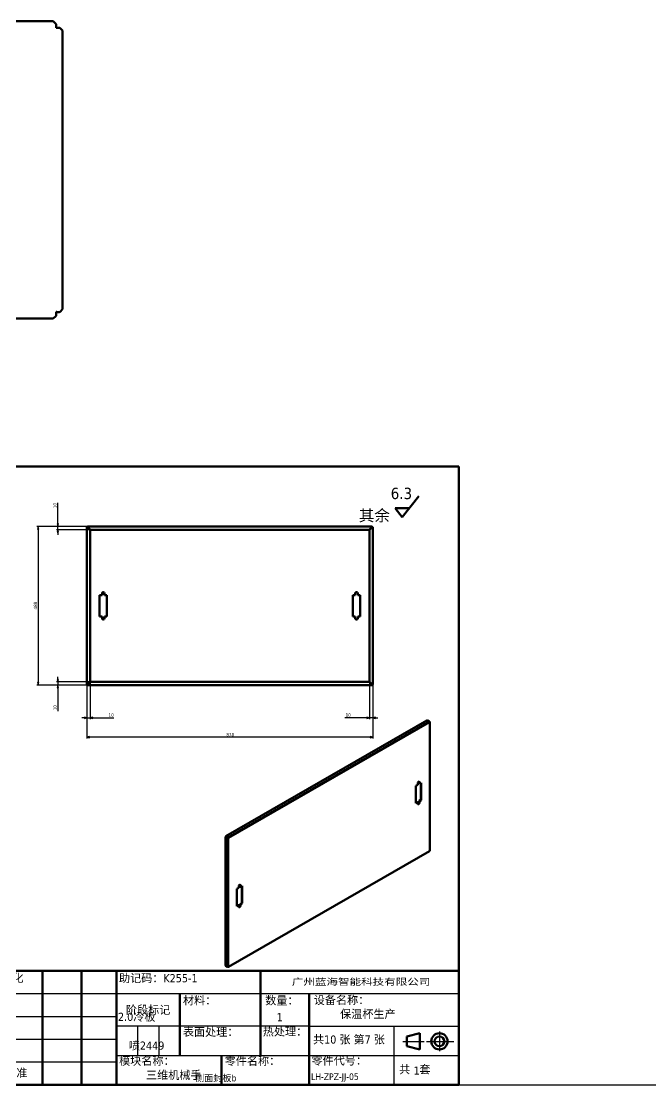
# Model space of a CAD drawing. Header units: millimetres. Extents: x 1472 to 285341, y -86221 to 5170.
# Drawn here: x 31175 to 33109, y 1332 to 4601 of the extents above; entities that cross this region are included whole.
import ezdxf
from ezdxf.enums import TextEntityAlignment as Align

# ---------------------------------------------------------------- set-up
doc = ezdxf.new("R2010")
doc.units = ezdxf.units.MM
for name, color, linetype, lineweight in [('可见 (ISO)', 7, 'Continuous', 50), ('可见窄的 (ISO)', 7, 'Continuous', 35), ('图框 (ISO)', 7, 'Continuous', 70), ('标题 (ISO)', 7, 'Continuous', 50), ('符号 (ISO)', 7, 'Continuous', 25)]:
    doc.layers.add(name, color=color, linetype=linetype, lineweight=lineweight)
doc.layers.add('尺寸 (ISO)', color=5, linetype='Continuous', lineweight=25, true_color=0x0000ff)
doc.styles.add('文本样式19', font='tahoma.ttf')
doc.styles.add('文本样式91', font='tahoma.ttf')
doc.styles.add('注释文本 (ISO)', font='tahoma.ttf')
doc.dimstyles.new('默认 (GB)', dxfattribs={"dimscale": 4, "dimtxt": 2.5, "dimasz": 2, "dimexe": 1, "dimexo": 0, "dimgap": 0.75, "dimtad": 1, "dimtoh": 1, "dimrnd": 1e-08, "dimdsep": 46, "dimtxsty": '注释文本 (ISO)', "dimblk": 'Filled-1', "dimcen": 0.09, "dimdle": 10, "dimclrd": 256, "dimclre": 256, "dimclrt": 256, "dimaunit": 1, "dimazin": 2, "dimtfac": 0.8, "dimtdec": 3, "dimtmove": 0, "dimatfit": 3, "dimldrblk": 'Filled-2', "dimfxl": 0, "dimtolj": 1, "dimtzin": 0, "dimlwd": -1, "dimlwe": -1, "dimarcsym": 0})

# ---------------------------------------------------------------- blocks, each defined once
blk = doc.blocks.new('图框 A3-A4')
at = {"layer": '图框 (ISO)'}
for p, q in [((287, 200), (10, 200)), ((10, 200), (10, 10)), ((287, 10), (287, 200)), ((10, 10), (287, 10))]:
    blk.add_line(p, q, dxfattribs=at)
blk = doc.blocks.new('标题栏 GB1')
at = {"layer": '标题 (ISO)'}
for p, q in [((361.15, 211.7), (366.21, 218.12)), ((361.15, 211.7), (359.01, 214.46)), ((359.01, 214.46), (363.33, 214.46)), ((194.57, 65.23), (194.57, 72.23)), ((194.57, 72.23), (378.57, 72.23)), ((206.57, 65.23), (206.57, 72.23)), ((222.57, 65.23), (222.57, 72.23)), ((234.57, 65.23), (234.57, 72.23)), ((250.57, 65.23), (250.57, 72.23)), ((262.57, 65.23), (262.57, 72.23)), ((273.31, 65.23), (273.31, 72.23)), ((317.57, 65.23), (317.57, 72.23)), ((378.57, 72.23), (378.57, 65.23)), ((194.57, 37.23), (194.57, 65.23)), ((206.57, 37.23), (206.57, 65.23)), ((222.57, 44.23), (222.57, 65.23)), ((234.57, 37.23), (234.57, 65.23)), ((250.57, 37.23), (250.57, 65.23)), ((262.57, 37.23), (262.57, 65.23)), ((273.31, 65.23), (273.31, 37.23)), ((317.57, 55.23), (317.57, 65.23)), ((378.57, 65.23), (378.57, 37.23)), ((317.57, 55.23), (317.57, 46.23)), ((366.57, 53.06), (362.57, 52.06)), ((366.57, 48.06), (366.57, 53.06)), ((362.57, 52.06), (362.57, 49.06)), ((362.57, 49.06), (366.57, 48.06)), ((305.57, 46.23), (305.57, 37.23)), ((222.57, 44.23), (222.57, 37.23)), ((378.57, 37.23), (194.57, 37.23))]:
    blk.add_line(p, q, dxfattribs=at)
at = {"layer": '标题 (ISO)', "lineweight": 25}
for p, q in [((194.57, 65.23), (273.31, 65.23)), ((273.31, 65.23), (378.57, 65.23)), ((194.57, 58.23), (273.31, 58.23)), ((332.57, 55.23), (273.31, 55.23)), ((279.81, 55.23), (279.81, 46.23)), ((286.31, 55.23), (286.31, 46.23)), ((332.57, 55.23), (378.57, 55.23)), ((358.57, 55.23), (358.57, 46.23)), ((372.58, 53.56), (372.58, 47.56)), ((194.57, 51.23), (273.31, 51.23)), ((361.32, 50.56), (367.88, 50.56)), ((368.55, 50.56), (370.07, 50.56)), ((370.07, 50.56), (376.97, 50.56)), ((273.31, 46.23), (378.57, 46.23)), ((358.57, 46.23), (358.57, 37.23)), ((194.57, 44.23), (273.31, 44.23))]:
    blk.add_line(p, q, dxfattribs=at)
at = {"layer": '标题 (ISO)', "lineweight": 50}
for p, q in [((292.81, 65.23), (292.81, 46.23)), ((332.57, 65.23), (332.57, 37.23))]:
    blk.add_line(p, q, dxfattribs=at)
at = {"layer": '标题 (ISO)'}
for radius in [2.5, 1.5]:
    blk.add_circle((372.57, 50.56), radius, dxfattribs=at)
at = {"layer": '标题 (ISO)', "style": '注释文本 (ISO)'}
blk.add_text('阶段标记', height=2.5, dxfattribs=at).set_placement((283.06, 60.23), align=Align.MIDDLE_CENTER)
for s, insert, char_height, attachment_point in [('\\fTahoma|b0|i0;\\H3.5000;6.3', (357.6, 220.71), 3.5, 1), ('\\fTahoma|b0|i0;\\H3.5000;其余', (347.8, 213.91), 3.5, 1), ('\\fTahoma|b0|i0;设计', (195.38, 70.83), 2.5, 1), ('\\f仿宋|b0|i0;\\H2.5000;黎紫华', (206.66, 71.05), 2.5, 1), ('\\fTahoma|b0|i0;标准化', (234.57, 71.28), 2.5, 1), ('助记码：K255-1', (274.11, 71.21), 2.5, 1), ('\\fTahoma|b0|i0;\\W1.30;\\H2.0000;广州\\fArial|b0|i0;\\W1.30;\\H2.0000;蓝海\\fTahoma|b0|i0;\\W1.30;\\H2.0000;智能科技有限公司', (348.5, 68.73), 2, 5), ('\\fTahoma|b0|i0;绘图', (195.35, 64.28), 2.5, 1), ('\\fTahoma|b0|i0;材料：', (293.76, 64.39), 2.5, 1), ('\\fTahoma|b0|i0;数量：', (319.04, 64.37), 2.5, 1), ('\\fTahoma|b0|i0;设备名称：', (333.96, 64.5), 2.5, 1), ('保温杯生产', (342.05, 60.22), 2.5, 1), ('\\fTahoma|b0|i0;审核', (195.48, 57.07), 2.5, 1), ('\\fTahoma|b0|i0;热处理：', (318.29, 54.82), 2.5, 1), ('\\fTahoma|b0|i0;模块名称：', (274.14, 45.81), 2.5, 1), ('\\fTahoma|b0|i0;零件名称：', (306.59, 45.8), 2.5, 1), ('\\fTahoma|b0|i0;零件代号：', (333.25, 45.9), 2.5, 1), ('1', (364.63, 42.81), 2.5, 1), ('\\fTahoma|b0|i0;批准', (242.57, 40.73), 2.5, 5), ('三维机械手', (282.42, 41.45), 2.5, 1)]:
    blk.add_mtext(s, dxfattribs=dict(at, insert=insert, char_height=char_height, attachment_point=attachment_point))
at = {"layer": '标题 (ISO)', "insert": (104.85, 72.61), "char_height": 2.5, "attachment_point": 1, "line_spacing_factor": 0.823237, "style": '注释文本 (ISO)'}
blk.add_mtext('\\fTahoma|b0|i0;技术要求：\\P1.锐角倒纯去毛刺\\P2.保证公差范围\\P3.表面光亮整洁\\P4.未标注的倒角为C0.5\\P5.未特别注明，全周倒角C0.5\\P', dxfattribs=at)
at = {"layer": '标题 (ISO)', "char_height": 2.5, "attachment_point": 1, "style": '注释文本 (ISO)'}
for s, insert, width in [('\\f仿宋|b0|i0;\\H2.5000;王成琪', (206.57, 63.16), 11.2281), ('\\fTahoma|b0|i0;表面处理：', (293.74, 54.71), 17.19), ('\\fTahoma|b0|i0;工艺', (195.45, 42.85), 6.876), ('\\fTahoma|b0|i0;  共   套', (358.32, 43.18), 17.7919)]:
    blk.add_mtext(s, dxfattribs=dict(at, insert=insert, width=width))
at = {"layer": '标题 (ISO)', "insert": (333.72, 52.37), "char_height": 2.5, "width": 27.2374, "attachment_point": 1, "line_spacing_factor": 0.987884, "style": '注释文本 (ISO)'}
blk.add_mtext('共10 张 第7 张', dxfattribs=at)
at = {"layer": '标题 (ISO)'}
for tag, p, height, style in [('材料_001', (293.5, 56.7), 2.5, '注释文本 (ISO)'), ('零件代号_001', (306.4, 37.87), 2, '文本样式91'), ('描述_001', (333.1, 38.7), 2, '文本样式91')]:
    blk.add_attdef(tag, p, '', height=height, dxfattribs=dict(at, style=style))
at = {"layer": '标题 (ISO)', "style": '文本样式91'}
blk.add_attdef('热处理', text='', height=2, dxfattribs=at).set_placement((318.2, 50.63), align=Align.TOP_LEFT)
at = {"layer": '标题 (ISO)', "style": '文本样式19'}
for tag, p in [('工程核准人', (256.57, 40.73)), ('工程批准日期', (267.94, 40.73))]:
    blk.add_attdef(tag, text='', height=1, dxfattribs=at).set_placement(p, align=Align.MIDDLE_CENTER)
blk = doc.blocks.new('Filled-1')
at = {"color": 0}
for p, q in [((0, 0), (-1, 0.25)), ((-1, 0.25), (-1, -0.25)), ((-1, 0), (0, 0)), ((-1, -0.25), (0, 0))]:
    blk.add_line(p, q, dxfattribs=at)
at = {"color": 0, "flags": 128}
blk.add_lwpolyline([(-1, -0.25), (0, 0), (-1, 0.25), (-1, -0.25)], dxfattribs=at)
at = {"color": 0}
blk.add_solid([(-1, -0.25), (0, 0), (-1, 0.25), (-1, -0.25)], dxfattribs=at)
blk = doc.blocks.new('*D303')
at = {"layer": 'Defpoints', "color": 0, "transparency": 16777216}
for p in [(31377.2, 2562), (31387.2, 2570.8), (31387.2, 2460)]:
    blk.add_point(p, dxfattribs=at)
at = {"layer": '尺寸 (ISO)', "transparency": 16777216}
for p, q in [((31377.2, 2562), (31377.2, 2456)), ((31387.2, 2570.8), (31387.2, 2456)), ((31369.2, 2460), (31361.2, 2460)), ((31377.2, 2460), (31387.2, 2460)), ((31395.2, 2460), (31459.4, 2460))]:
    blk.add_line(p, q, dxfattribs=at)
at = {"layer": '尺寸 (ISO)', "transparency": 16777216, "xscale": 8, "yscale": 8, "zscale": 8}
blk.add_blockref('Filled-1', (31377.2, 2460), dxfattribs=at)
at = {"layer": '尺寸 (ISO)', "transparency": 16777216, "xscale": 8, "yscale": 8, "zscale": 8, "rotation": 180}
blk.add_blockref('Filled-1', (31387.2, 2460), dxfattribs=at)
at = {"layer": '尺寸 (ISO)', "transparency": 16777216, "insert": (31443.5, 2473.4), "char_height": 10, "attachment_point": 1, "style": '注释文本 (ISO)'}
blk.add_mtext('\\A1;10', dxfattribs=at)
blk = doc.blocks.new('Filled-2')
at = {"color": 0}
for p, q in [((0, 0), (-1, 0.125)), ((-1, 0.125), (-1, -0.125)), ((-1, 0), (0, 0)), ((-1, -0.125), (0, 0))]:
    blk.add_line(p, q, dxfattribs=at)
at = {"color": 0, "flags": 128}
blk.add_lwpolyline([(-1, -0.125), (0, 0), (-1, 0.125), (-1, -0.125)], dxfattribs=at)
at = {"color": 0}
blk.add_solid([(-1, -0.125), (0, 0), (-1, 0.125), (-1, -0.125)], dxfattribs=at)
blk = doc.blocks.new('*D304')
at = {"layer": 'Defpoints', "color": 0, "transparency": 16777216}
for p in [(32245.2, 2570.8), (32255.2, 2562), (32245.2, 2460)]:
    blk.add_point(p, dxfattribs=at)
at = {"layer": '尺寸 (ISO)', "transparency": 16777216}
for p, q in [((32245.2, 2570.8), (32245.2, 2456)), ((32255.2, 2562), (32255.2, 2456)), ((32237.2, 2460), (32168.9, 2460)), ((32255.2, 2460), (32245.2, 2460)), ((32263.2, 2460), (32271.2, 2460))]:
    blk.add_line(p, q, dxfattribs=at)
at = {"layer": '尺寸 (ISO)', "transparency": 16777216, "xscale": 8, "yscale": 8, "zscale": 8}
blk.add_blockref('Filled-1', (32245.2, 2460), dxfattribs=at)
at = {"layer": '尺寸 (ISO)', "transparency": 16777216, "xscale": 8, "yscale": 8, "zscale": 8, "rotation": 180}
blk.add_blockref('Filled-1', (32255.2, 2460), dxfattribs=at)
at = {"layer": '尺寸 (ISO)', "transparency": 16777216, "insert": (32171.9, 2473.4), "char_height": 10, "attachment_point": 1, "style": '注释文本 (ISO)'}
blk.add_mtext('\\A1;10', dxfattribs=at)
blk = doc.blocks.new('*D305')
at = {"layer": 'Defpoints', "color": 0, "transparency": 16777216}
for p in [(31377.2, 2562), (32255.2, 2562), (31377.2, 2400)]:
    blk.add_point(p, dxfattribs=at)
at = {"layer": '尺寸 (ISO)', "transparency": 16777216}
for p, q in [((31377.2, 2562), (31377.2, 2396)), ((32255.2, 2562), (32255.2, 2396)), ((32247.2, 2400), (31385.2, 2400))]:
    blk.add_line(p, q, dxfattribs=at)
at = {"layer": '尺寸 (ISO)', "transparency": 16777216, "xscale": 8, "yscale": 8, "zscale": 8, "rotation": 180}
blk.add_blockref('Filled-1', (31377.2, 2400), dxfattribs=at)
at = {"layer": '尺寸 (ISO)', "transparency": 16777216, "xscale": 8, "yscale": 8, "zscale": 8}
blk.add_blockref('Filled-1', (32255.2, 2400), dxfattribs=at)
at = {"layer": '尺寸 (ISO)', "transparency": 16777216, "insert": (31805.5, 2413.4), "char_height": 10, "attachment_point": 1, "style": '注释文本 (ISO)'}
blk.add_mtext('\\A1;878', dxfattribs=at)
blk = doc.blocks.new('*D306')
at = {"layer": 'Defpoints', "color": 0, "transparency": 16777216}
for p in [(31287.2, 2560), (31379.2, 2560), (31388, 2570)]:
    blk.add_point(p, dxfattribs=at)
at = {"layer": '尺寸 (ISO)', "transparency": 16777216}
for p, q in [((31287.2, 2578), (31287.2, 2586)), ((31388, 2570), (31283.2, 2570)), ((31379.2, 2560), (31283.2, 2560)), ((31287.2, 2570), (31287.2, 2560)), ((31287.2, 2552), (31287.2, 2480.1))]:
    blk.add_line(p, q, dxfattribs=at)
at = {"layer": '尺寸 (ISO)', "transparency": 16777216, "xscale": 8, "yscale": 8, "zscale": 8}
for p, rotation in [((31287.2, 2570), 270), ((31287.2, 2560), 90)]:
    blk.add_blockref('Filled-1', p, dxfattribs=dict(at, rotation=rotation))
at = {"layer": '尺寸 (ISO)', "transparency": 16777216, "insert": (31273.7, 2483.1), "char_height": 10, "attachment_point": 1, "rotation": 90, "style": '注释文本 (ISO)'}
blk.add_mtext('\\A1;10', dxfattribs=at)
blk = doc.blocks.new('*D307')
at = {"layer": 'Defpoints', "color": 0, "transparency": 16777216}
for p in [(31287.2, 3048), (31379.2, 3048), (31388, 3038)]:
    blk.add_point(p, dxfattribs=at)
at = {"layer": '尺寸 (ISO)', "transparency": 16777216}
for p, q in [((31287.2, 3056), (31287.2, 3120.2)), ((31379.2, 3048), (31283.2, 3048)), ((31287.2, 3038), (31287.2, 3048)), ((31388, 3038), (31283.2, 3038)), ((31287.2, 3030), (31287.2, 3022))]:
    blk.add_line(p, q, dxfattribs=at)
at = {"layer": '尺寸 (ISO)', "transparency": 16777216, "xscale": 8, "yscale": 8, "zscale": 8}
for p, rotation in [((31287.2, 3048), 270), ((31287.2, 3038), 90)]:
    blk.add_blockref('Filled-1', p, dxfattribs=dict(at, rotation=rotation))
at = {"layer": '尺寸 (ISO)', "transparency": 16777216, "insert": (31273.7, 3104.3), "char_height": 10, "attachment_point": 1, "rotation": 90, "style": '注释文本 (ISO)'}
blk.add_mtext('\\A1;10', dxfattribs=at)
blk = doc.blocks.new('*D308')
at = {"layer": 'Defpoints', "color": 0, "transparency": 16777216}
for p in [(31379.2, 3048), (31227.2, 2560), (31379.2, 2560)]:
    blk.add_point(p, dxfattribs=at)
at = {"layer": '尺寸 (ISO)', "transparency": 16777216}
for p, q in [((31379.2, 3048), (31223.2, 3048)), ((31227.2, 3040), (31227.2, 2568)), ((31379.2, 2560), (31223.2, 2560))]:
    blk.add_line(p, q, dxfattribs=at)
at = {"layer": '尺寸 (ISO)', "transparency": 16777216, "xscale": 8, "yscale": 8, "zscale": 8}
for p, rotation in [((31227.2, 3048), 90), ((31227.2, 2560), 270)]:
    blk.add_blockref('Filled-1', p, dxfattribs=dict(at, rotation=rotation))
at = {"layer": '尺寸 (ISO)', "transparency": 16777216, "insert": (31213.7, 2793), "char_height": 10, "attachment_point": 1, "rotation": 90, "style": '注释文本 (ISO)'}
blk.add_mtext('\\A1;488', dxfattribs=at)

msp = doc.modelspace()

# ---------------------------------------------------------------- linework, layer by layer
msp.add_line((2580.4943, 1332.2076), (59870.06257, 1332.2076))
at = {"layer": '可见 (ISO)'}
for p, q in [((30807.31993, 4600.53781), (31273.62288, 4600.53781)), ((31273.62288, 4600.53781), (31281.22288, 4592.93781)), ((31282.0714, 4583.02348), (31282.0714, 4580.30914)), ((31282.42288, 4583.02348), (31282.0714, 4583.02348)), ((31282.0714, 4580.30914), (31284.78574, 4580.30914)), ((31282.42288, 4590.22348), (31282.42288, 4583.02348)), ((31284.78574, 4580.66061), (31291.98574, 4580.66061)), ((31284.78574, 4580.30914), (31284.78574, 4580.66061)), ((31294.70008, 4579.46061), (31302.30008, 4571.86061)), ((31302.30008, 4571.86061), (31302.30008, 3715.55767)), ((31281.22288, 3694.48047), (31273.62288, 3686.88047)), ((31282.0714, 3707.10914), (31282.0714, 3704.3948)), ((31284.78574, 3707.10914), (31282.0714, 3707.10914)), ((31282.0714, 3704.3948), (31282.42288, 3704.3948)), ((31282.42288, 3704.3948), (31282.42288, 3697.1948)), ((31284.78574, 3706.75767), (31284.78574, 3707.10914)), ((31291.98574, 3706.75767), (31284.78574, 3706.75767)), ((31302.30008, 3715.55767), (31294.70008, 3707.95767)), ((31273.62288, 3686.88047), (30807.31993, 3686.88047)), ((31377.15901, 3045.92037), (31378.35901, 3045.92037)), ((31377.15901, 2562.01743), (31377.15901, 3045.92037)), ((31378.35901, 3045.92037), (31379.55901, 3044.72037)), ((31379.55901, 3045.5689), (31378.71048, 3045.5689)), ((31379.20754, 3046.7689), (31379.20754, 3047.9689)), ((31379.20754, 3047.9689), (32253.11048, 3047.9689)), ((31379.20754, 3046.7689), (31380.40754, 3045.5689)), ((31379.55901, 3045.5689), (31379.55901, 3046.41743)), ((31379.55901, 3044.72037), (31387.15901, 3037.12037)), ((31388.00754, 3037.9689), (31380.40754, 3045.5689)), ((32251.91048, 3045.5689), (32244.31048, 3037.9689)), ((32245.15901, 3037.12037), (32252.75901, 3044.72037)), ((32253.11048, 3046.7689), (32251.91048, 3045.5689)), ((32252.75901, 3045.5689), (32252.75901, 3046.41743)), ((32253.95901, 3045.92037), (32252.75901, 3044.72037)), ((32252.75901, 3045.5689), (32253.60754, 3045.5689)), ((32253.11048, 3047.9689), (32253.11048, 3046.7689)), ((32253.95901, 3045.92037), (32255.15901, 3045.92037)), ((32255.15901, 3045.92037), (32255.15901, 2562.01743)), ((31387.15901, 3037.12037), (31387.15901, 2570.81743)), ((32244.31048, 3037.9689), (31388.00754, 3037.9689)), ((32245.15901, 2570.81743), (32245.15901, 3037.12037)), ((31415.65901, 2836.4689), (31423.40901, 2836.4689)), ((31415.65901, 2771.4689), (31415.65901, 2836.4689)), ((31423.40901, 2836.4689), (31423.40901, 2842.4689)), ((31430.90901, 2842.4689), (31430.90901, 2836.4689)), ((31430.90901, 2836.4689), (31438.65901, 2836.4689)), ((31438.65901, 2836.4689), (31438.65901, 2771.4689)), ((32193.65901, 2771.4689), (32193.65901, 2836.4689)), ((32193.65901, 2836.4689), (32201.40901, 2836.4689)), ((32201.40901, 2836.4689), (32201.40901, 2842.4689)), ((32208.90901, 2842.4689), (32208.90901, 2836.4689)), ((32208.90901, 2836.4689), (32216.65901, 2836.4689)), ((32216.65901, 2836.4689), (32216.65901, 2771.4689)), ((31423.40901, 2771.4689), (31415.65901, 2771.4689)), ((31423.40901, 2765.4689), (31423.40901, 2771.4689)), ((31438.65901, 2771.4689), (31430.90901, 2771.4689)), ((31430.90901, 2771.4689), (31430.90901, 2765.4689)), ((32201.40901, 2771.4689), (32193.65901, 2771.4689)), ((32201.40901, 2765.4689), (32201.40901, 2771.4689)), ((32216.65901, 2771.4689), (32208.90901, 2771.4689)), ((32208.90901, 2771.4689), (32208.90901, 2765.4689)), ((31378.35901, 2562.01743), (31377.15901, 2562.01743)), ((31378.35901, 2562.01743), (31379.55901, 2563.21743)), ((31379.55901, 2562.3689), (31378.71048, 2562.3689)), ((31379.20754, 2561.1689), (31380.40754, 2562.3689)), ((31379.20754, 2559.9689), (31379.20754, 2561.1689)), ((32253.11048, 2559.9689), (31379.20754, 2559.9689)), ((31387.15901, 2570.81743), (31379.55901, 2563.21743)), ((31379.55901, 2562.3689), (31379.55901, 2561.52037)), ((31380.40754, 2562.3689), (31388.00754, 2569.9689)), ((31388.00754, 2569.9689), (32244.31048, 2569.9689)), ((32244.31048, 2569.9689), (32251.91048, 2562.3689)), ((32252.75901, 2563.21743), (32245.15901, 2570.81743)), ((32253.11048, 2561.1689), (32251.91048, 2562.3689)), ((32253.95901, 2562.01743), (32252.75901, 2563.21743)), ((32252.75901, 2562.3689), (32252.75901, 2561.52037)), ((32252.75901, 2562.3689), (32253.60754, 2562.3689)), ((32253.11048, 2561.1689), (32253.11048, 2559.9689)), ((32255.15901, 2562.01743), (32253.95901, 2562.01743)), ((32421.67004, 2451.86571), (31804.22208, 2096.30108)), ((32423.11508, 2451.89047), (32428.20625, 2448.95866)), ((32428.20625, 2448.95866), (32427.95772, 2448.81555)), ((32428.20625, 2448.65127), (32428.20625, 2448.95866)), ((32429.65478, 2448.11805), (32428.20625, 2448.9522)), ((32429.02929, 2447.75785), (32429.65478, 2448.11805)), ((32429.16004, 2447.5458), (32429.65478, 2447.8307)), ((32429.65478, 2447.8307), (32429.65478, 2448.11805)), ((32430.35772, 2051.81466), (32430.35772, 2446.85343)), ((32393.34485, 2254.01756), (32393.34485, 2258.92284)), ((32397.79962, 2257.56016), (32397.79962, 2262.46544)), ((32398.64815, 2257.07153), (32397.79962, 2257.56016)), ((32398.64815, 2261.97681), (32398.64815, 2257.07153)), ((32398.64815, 2257.07153), (32404.12822, 2260.22729)), ((32403.2797, 2207.57536), (32403.2797, 2259.73866)), ((32404.12822, 2260.22729), (32404.12822, 2207.08673)), ((32387.86477, 2250.86179), (32393.34485, 2254.01756)), ((32387.86477, 2197.72123), (32387.86477, 2250.86179)), ((32387.86477, 2198.6985), (32392.49632, 2201.36563)), ((32393.34485, 2200.877), (32387.86477, 2197.72123)), ((32393.34485, 2200.877), (32392.49632, 2201.36563)), ((32393.34485, 2195.97171), (32393.34485, 2200.877)), ((32397.79962, 2204.4196), (32403.2797, 2207.57536)), ((32397.79962, 2204.4196), (32398.64815, 2203.93096)), ((32397.79962, 2199.51432), (32397.79962, 2204.4196)), ((32404.12822, 2207.08673), (32398.64815, 2203.93096)), ((32398.64815, 2203.93096), (32398.64815, 2199.02568)), ((32404.12822, 2207.08673), (32403.2797, 2207.57536)), ((31803.02091, 2094.22194), (31803.02091, 1699.18317)), ((31804.21626, 2094.22194), (31803.72386, 2094.5055)), ((31803.72386, 2093.53202), (31808.81503, 2090.60021)), ((31805.17238, 2095.0561), (31804.32386, 2095.54473)), ((31804.32386, 2095.54473), (31809.69787, 2092.42606)), ((31809.66355, 2091.08884), (31804.57238, 2094.02065)), ((31810.26355, 2093.10913), (31805.17238, 2096.04094)), ((31810.26355, 2092.12807), (31805.17238, 2095.05988)), ((31805.17238, 2095.0561), (31810.5464, 2091.93742)), ((31810.5464, 2091.93742), (31809.69787, 2092.42606)), ((31810.51208, 2093.25225), (31810.26355, 2093.10913)), ((31810.26355, 2092.12807), (31810.26355, 2093.10913)), ((31810.51208, 2092.27119), (31810.26355, 2092.12807)), ((31810.51208, 2092.27119), (31810.51208, 2093.25225)), ((31810.5464, 2091.93742), (31810.77659, 2092.06999)), ((31809.66355, 2091.08884), (31808.81503, 2090.60021)), ((31809.66355, 2090.8015), (31808.81503, 2090.31286)), ((31808.81503, 2090.60021), (31808.81503, 2090.31286)), ((31809.66355, 2090.8015), (31809.66355, 2091.08884)), ((31809.66355, 2091.06234), (31809.9464, 2090.8982)), ((31809.9464, 2090.6807), (31809.9464, 2090.8982)), ((31811.36061, 2090.8015), (31812.20914, 2090.31286)), ((31811.70976, 1694.17156), (32429.1554, 2049.73486)), ((31837.73569, 1934.06353), (31843.21577, 1937.21929)), ((31837.73569, 1880.92296), (31837.73569, 1934.06353)), ((31843.21577, 1937.21929), (31843.21577, 1942.12458)), ((31847.67054, 1940.7619), (31847.67054, 1945.66718)), ((31848.51907, 1940.27326), (31847.67054, 1940.7619)), ((31848.51907, 1945.17854), (31848.51907, 1940.27326)), ((31848.51907, 1940.27326), (31853.99915, 1943.42903)), ((31853.15062, 1890.7771), (31853.15062, 1942.94039)), ((31853.99915, 1943.42903), (31853.99915, 1890.28846)), ((31837.73569, 1881.90023), (31842.36724, 1884.56736)), ((31843.21577, 1884.07873), (31837.73569, 1880.92296)), ((31843.21577, 1884.07873), (31842.36724, 1884.56736)), ((31843.21577, 1879.17345), (31843.21577, 1884.07873)), ((31847.67054, 1887.62133), (31853.15062, 1890.7771)), ((31847.67054, 1887.62133), (31848.51907, 1887.1327)), ((31847.67054, 1882.71605), (31847.67054, 1887.62133)), ((31853.99915, 1890.28846), (31848.51907, 1887.1327)), ((31848.51907, 1887.1327), (31848.51907, 1882.22742)), ((31853.99915, 1890.28846), (31853.15062, 1890.7771)), ((31808.81503, 1694.98675), (31803.72386, 1697.91856)), ((31805.17238, 1697.07794), (31810.26355, 1694.14613)), ((31808.81503, 1695.27409), (31808.81503, 1694.98675)), ((31809.08296, 1695.14104), (31808.81503, 1694.98675)), ((31810.26355, 1694.87673), (31810.26355, 1694.14613)), ((31810.26355, 1694.14613), (31810.51208, 1694.28925)), ((31810.51208, 1694.8693), (31810.51208, 1694.28925))]:
    msp.add_line(p, q, dxfattribs=at)
for centre, start, end in [((31427.15901, 2842.4689), 0, 180), ((32205.15901, 2842.4689), 0, 180), ((31427.15901, 2765.4689), 180, 0), ((32205.15901, 2765.4689), 180, 0)]:
    msp.add_arc(centre, 3.75, start, end, dxfattribs=at)
for centre, major_axis, ratio, start_param, end_param in [((32427.95772, 2446.85343), (1.19768, -2.0798), 0.5780931159, 0.7873318718, 2.3581281986), ((32427.95772, 2446.85343), (2.4, 0), 0.575861701, 5.4977871438, 7.0685834706), ((32395.9965, 2260.44983), (1.87137, 3.24969), 0.5780931159, 5.4958534354, 8.6374460889), ((32395.14797, 2260.93846), (1.87137, 3.24969), 0.5780931159, 5.4958534354, 6.0553822478), ((32395.9965, 2197.4987), (-1.87137, -3.24969), 0.5780931159, 5.4958534354, 8.6374460889), ((32395.14797, 2197.98733), (-1.87137, -3.24969), 0.5780931159, 0.2278030594, 2.3542607818), ((31805.42091, 2093.52823), (1.2, -0.69371), 0.001672483, 2.3571613814, 3.1387143533), ((31806.02091, 2094.56746), (1.2, -0.69371), 0.001672483, 2.3571613816, 3.9279577083), ((31810.51208, 2091.29013), (-1.19768, 2.0798), 0.5780931159, 3.9289245254, 5.4997208522), ((31810.51208, 2091.29013), (-0.59884, 1.0399), 0.5780931159, 3.9289245254, 5.4997208522), ((31810.51208, 2091.29013), (2.4, 0), 0.575861701, 3.926990817, 5.4977871438), ((31810.51208, 2091.29013), (-1.2, 0), 0.575861701, 0.7853981634, 2.3561944902), ((32427.95772, 2051.81466), (1.19768, -2.0798), 0.5780931159, 0, 0.7873318718), ((32427.95772, 2051.81466), (2.4, 0), 0.575861701, 5.4977871438, 6.2831853072), ((31845.86742, 1943.65156), (1.87137, 3.24969), 0.5780931159, 5.4958534354, 8.6374460889), ((31845.01889, 1944.14019), (1.87137, 3.24969), 0.5780931159, 5.4958534354, 6.0553822478), ((31845.86742, 1880.70043), (-1.87137, -3.24969), 0.5780931159, 5.4958534354, 8.6374460889), ((31845.01889, 1881.18907), (-1.87137, -3.24969), 0.5780931159, 0.2278030594, 2.3542607818), ((31810.51208, 1696.25136), (-2.4, 0), 0.575861701, 0.7853981634, 2.3561944902), ((31810.51208, 1696.25136), (1.19768, -2.0798), 0.5780931159, 5.4997208522, 7.070517179)]:
    msp.add_ellipse(centre, major_axis=major_axis, ratio=ratio, start_param=start_param, end_param=end_param, dxfattribs=at)
for points, knots in [([(31281.22288, 4592.93781), (31281.78581, 4592.12719), (31282.31527, 4591.31656), (31282.40688, 4590.50594), (31282.41752, 4590.41178), (31282.42288, 4590.31763), (31282.42288, 4590.22348)], [-1.5707963268, -1.5707963268, -1.5707963268, -1.5707963268, -0.1634618163, -0.1634618163, -0.1634618163, 0, 0, 0, 0]), ([(31291.98574, 4580.66061), (31292.07989, 4580.66061), (31292.17405, 4580.65526), (31292.2682, 4580.64462), (31293.07883, 4580.55301), (31293.88945, 4580.02355), (31294.70008, 4579.46061)], [0, 0, 0, 0, 0.1634618163, 0.1634618163, 0.1634618163, 1.5707963268, 1.5707963268, 1.5707963268, 1.5707963268]), ([(31282.42288, 3697.1948), (31282.42288, 3697.10065), (31282.41752, 3697.0065), (31282.40688, 3696.91234), (31282.31527, 3696.10172), (31281.78581, 3695.29109), (31281.22288, 3694.48047)], [0, 0, 0, 0, 0.1634618163, 0.1634618163, 0.1634618163, 1.5707963268, 1.5707963268, 1.5707963268, 1.5707963268]), ([(31294.70008, 3707.95767), (31293.88945, 3707.39473), (31293.07883, 3706.86527), (31292.2682, 3706.77366), (31292.17405, 3706.76302), (31292.07989, 3706.75767), (31291.98574, 3706.75767)], [-1.5707963268, -1.5707963268, -1.5707963268, -1.5707963268, -0.1634618163, -0.1634618163, -0.1634618163, 0, 0, 0, 0]), ([(31377.15901, 3045.92037), (31377.35748, 3045.82114), (31377.65518, 3045.67229), (31378.40533, 3045.29721), (31378.7571, 3045.12133), (31379.15785, 3044.92095), (31379.55901, 3044.72037)], [0, 0, 0, 0, 1.0693429827, 1.0693429827, 1.0693429827, 1.5707963268, 1.5707963268, 1.5707963268, 1.5707963268]), ([(31380.40754, 3045.5689), (31379.9798, 3046.42437), (31379.56089, 3047.2622), (31379.35528, 3047.67342), (31379.25886, 3047.86626), (31379.22807, 3047.92785), (31379.20754, 3047.9689)], [-1.5707963268, -1.5707963268, -1.5707963268, -1.5707963268, -0.5014533441, -0.5014533441, -0.5014533441, 0, 0, 0, 0]), ([(32253.11048, 3047.9689), (32253.01125, 3047.77043), (32252.8624, 3047.47273), (32252.48732, 3046.72258), (32252.31144, 3046.37081), (32252.11106, 3045.97006), (32251.91048, 3045.5689)], [0, 0, 0, 0, 1.0693429827, 1.0693429827, 1.0693429827, 1.5707963268, 1.5707963268, 1.5707963268, 1.5707963268]), ([(32252.75901, 3044.72037), (32253.61449, 3045.14811), (32254.45231, 3045.56702), (32254.86354, 3045.77263), (32255.05637, 3045.86905), (32255.11796, 3045.89984), (32255.15901, 3045.92037)], [-1.5707963268, -1.5707963268, -1.5707963268, -1.5707963268, -0.5014533441, -0.5014533441, -0.5014533441, 0, 0, 0, 0]), ([(31379.55901, 2563.21743), (31378.70354, 2562.78969), (31377.86572, 2562.37078), (31377.45449, 2562.16517), (31377.26165, 2562.06875), (31377.20007, 2562.03796), (31377.15901, 2562.01743)], [-1.5707963268, -1.5707963268, -1.5707963268, -1.5707963268, -0.5014533441, -0.5014533441, -0.5014533441, 0, 0, 0, 0]), ([(31379.20754, 2559.9689), (31379.30677, 2560.16737), (31379.45562, 2560.46507), (31379.8307, 2561.21522), (31380.00659, 2561.56699), (31380.20696, 2561.96774), (31380.40754, 2562.3689)], [0, 0, 0, 0, 1.0693429827, 1.0693429827, 1.0693429827, 1.5707963268, 1.5707963268, 1.5707963268, 1.5707963268]), ([(32251.91048, 2562.3689), (32252.33822, 2561.51343), (32252.75713, 2560.6756), (32252.96275, 2560.26438), (32253.05917, 2560.07154), (32253.08996, 2560.00996), (32253.11048, 2559.9689)], [-1.5707963268, -1.5707963268, -1.5707963268, -1.5707963268, -0.5014533441, -0.5014533441, -0.5014533441, 0, 0, 0, 0]), ([(32255.15901, 2562.01743), (32254.96055, 2562.11666), (32254.66285, 2562.26551), (32253.91269, 2562.64059), (32253.56092, 2562.81647), (32253.16017, 2563.01685), (32252.75901, 2563.21743)], [0, 0, 0, 0, 1.0693429827, 1.0693429827, 1.0693429827, 1.5707963268, 1.5707963268, 1.5707963268, 1.5707963268]), ([(32421.67194, 2451.86134), (32421.84038, 2451.96066), (32422.01661, 2452.02834), (32422.19484, 2452.05852), (32422.51176, 2452.1122), (32422.83142, 2452.05382), (32423.11508, 2451.89047)], [-0.78346445497, -0.78346445497, -0.78346445497, -0.78346445497, -0.50145334405, -0.50145334405, -0.50145334405, 0, 0, 0, 0]), ([(31803.72386, 2094.5055), (31803.11894, 2094.50685), (31802.87736, 2094.30614), (31803.11701, 2094.00133), (31803.2294, 2093.85839), (31803.44019, 2093.69537), (31803.72386, 2093.53202)], [-1.5707963268, -1.5707963268, -1.5707963268, -1.5707963268, -0.5014533441, -0.5014533441, -0.5014533441, 0, 0, 0, 0]), ([(31804.04402, 2094.23122), (31804.04516, 2094.23103), (31804.04687, 2094.23076), (31804.06367, 2094.22865), (31804.08637, 2094.22626), (31804.1459, 2094.22296), (31804.18081, 2094.22186), (31804.22092, 2094.22195)], [0.097360242399, 0.097360242399, 0.097360242399, 0.097360242399, 0.108124952544, 0.108124952544, 0.129828063584, 0.129828063584, 0.148637644825, 0.148637644825, 0.148637644825, 0.148637644825]), ([(31805.17238, 2096.04094), (31804.56747, 2096.38928), (31804.15046, 2096.42582), (31804.1249, 2096.13272), (31804.11291, 2095.99527), (31804.18202, 2095.79102), (31804.32386, 2095.54473)], [0, 0, 0, 0, 1.0693429827, 1.0693429827, 1.0693429827, 1.5707963268, 1.5707963268, 1.5707963268, 1.5707963268]), ([(31804.82092, 2095.26117), (31804.79327, 2095.30892), (31804.76882, 2095.34646), (31804.73788, 2095.39098), (31804.73271, 2095.39737), (31804.72927, 2095.40163)], [0, 0, 0, 0, 0.02641130371, 0.02641130371, 0.049620727935, 0.049620727935, 0.049620727935, 0.049620727935])]:
    msp.add_open_spline(points, degree=3, knots=knots, dxfattribs=at)
for points in [[(31803.72386, 1697.91856), (31803.27957, 1698.17441), (31803.03127, 1698.64478), (31803.02569, 1699.18539)], [(31805.0618, 1697.14819), (31805.09798, 1697.12299), (31805.13486, 1697.09955), (31805.17238, 1697.07794)]]:
    msp.add_open_spline(points, degree=3, dxfattribs=at)
at = {"layer": '可见窄的 (ISO)'}
for p, q in [((32423.11508, 2451.89047), (31805.17238, 2096.04094)), ((31810.51208, 2093.25225), (32427.95772, 2448.81555)), ((32429.65478, 2445.87616), (31812.20914, 2090.31286)), ((32429.65478, 2050.83739), (32429.65478, 2445.87616)), ((32398.64815, 2261.97681), (32397.79962, 2262.46544)), ((32398.64815, 2199.02568), (32397.79962, 2199.51432)), ((31804.57238, 2094.02065), (31803.72386, 2093.53202)), ((31803.72386, 2093.53202), (31803.72386, 1697.91856)), ((31805.17238, 2096.04094), (31805.17238, 2095.05988)), ((31805.17567, 2095.05799), (31805.17238, 2095.0561)), ((31808.81503, 1695.27409), (31808.81503, 2090.31286)), ((31812.20914, 2090.31286), (31812.20914, 1695.27409)), ((31812.20914, 1695.27409), (32429.65478, 2050.83739)), ((31848.51907, 1945.17854), (31847.67054, 1945.66718)), ((31848.51907, 1882.22742), (31847.67054, 1882.71605)), ((31805.17238, 1697.08441), (31805.17238, 1697.07794))]:
    msp.add_line(p, q, dxfattribs=at)

# ---------------------------------------------------------------- block references
at = {"xscale": 10, "yscale": 10, "zscale": 10}
msp.add_blockref('图框 A3-A4', (29650.09898, 1232.2076), dxfattribs=at)
ref = msp.add_blockref('标题栏 GB1', (28734.38759, 959.95557), dxfattribs=dict(xscale=10, yscale=10, zscale=10))
ref.add_attrib('零件代号_001', '侧面封板b', (31709.20513, 1342.47873), dxfattribs={"layer": '标题 (ISO)', "height": 20, "style": '文本样式91'})
ref.add_attrib('描述_001', 'LH-ZPZ-JJ-05', (32065.38791, 1346.95216), dxfattribs={"layer": '标题 (ISO)', "height": 20.0000003, "style": '文本样式91'})
ref.add_attrib('材料_001', '2.0冷板', (31472.46753, 1528.45416), dxfattribs={"layer": '标题 (ISO)', "height": 25, "style": '注释文本 (ISO)'})

# ---------------------------------------------------------------- texts
at = {"layer": '符号 (ISO)', "insert": (31960.09898, 1552.2076), "char_height": 25, "attachment_point": 1, "style": '注释文本 (ISO)'}
msp.add_mtext('{1}', dxfattribs=at)
at = {"layer": '符号 (ISO)', "insert": (31505.68877, 1464.93347), "char_height": 25, "width": 130, "attachment_point": 1, "style": '注释文本 (ISO)'}
msp.add_mtext('{喷2449}', dxfattribs=at)

# ---------------------------------------------------------------- dimensions: what is measured, and where the dimension line sits
at = {"layer": '尺寸 (ISO)'}
for base, p1, p2, angle, override, picture, middle in [((31287.15901, 3047.9689), (31388.00754, 3037.9689), (31379.20754, 3047.9689), 90, {"dimtoh": 0, "dimdec": 2, "dimtp": 0, "dimtm": 0, "dimtdec": 2, "dimtofl": 1, "dimatfit": 1}, '*D307', (31287.15901, 3110.75461)), ((31227.15901, 2559.9689), (31379.20754, 3047.9689), (31379.20754, 2559.9689), 270, {"dimtoh": 0, "dimdec": 2, "dimtp": 0, "dimtm": 0, "dimtdec": 2, "dimtofl": 0, "dimatfit": 1}, '*D308', (31227.15901, 2803.8689)), ((31287.15901, 2559.9689), (31388.00754, 2569.9689), (31379.20754, 2559.9689), 270, {"dimtoh": 0, "dimdec": 2, "dimtp": 0, "dimtm": 0, "dimtdec": 2, "dimtofl": 1, "dimatfit": 1}, '*D306', (31287.15901, 2489.57104)), ((31377.15901, 2399.9689), (32255.15901, 2562.01743), (31377.15901, 2562.01743), 180, {"dimtoh": 0, "dimdec": 2, "dimtp": 0, "dimtm": 0, "dimtdec": 2, "dimtofl": 0, "dimatfit": 1}, '*D305', (31816.25901, 2399.9689)), ((32245.15901, 2459.9689), (32255.15901, 2562.01743), (32245.15901, 2570.81743), 180, {"dimtoh": 0, "dimdec": 2, "dimtp": 0, "dimtm": 0, "dimtdec": 2, "dimtofl": 1, "dimatfit": 1}, '*D304', (32178.38433, 2459.9689))]:
    dim = msp.add_linear_dim(base=base, p1=p1, p2=p2, angle=angle, dimstyle='默认 (GB)', override=override, dxfattribs=at)
    dim.commit()
    dim.dimension.update_dxf_attribs({"geometry": picture, "text_midpoint": middle, "dimtype": 160})
dim = msp.add_linear_dim(base=(31387.15901, 2459.9689), p1=(31377.15901, 2562.01743), p2=(31387.15901, 2570.81743), dimstyle='默认 (GB)', override={"dimtoh": 0, "dimdec": 2, "dimtp": 0, "dimtm": 0, "dimtdec": 2, "dimtofl": 1, "dimatfit": 1}, dxfattribs=at)
dim.commit()
dim.dimension.update_dxf_attribs({"geometry": '*D303', "text_midpoint": (31449.94473, 2459.9689), "dimtype": 160})

doc.saveas('drawing.dxf')
